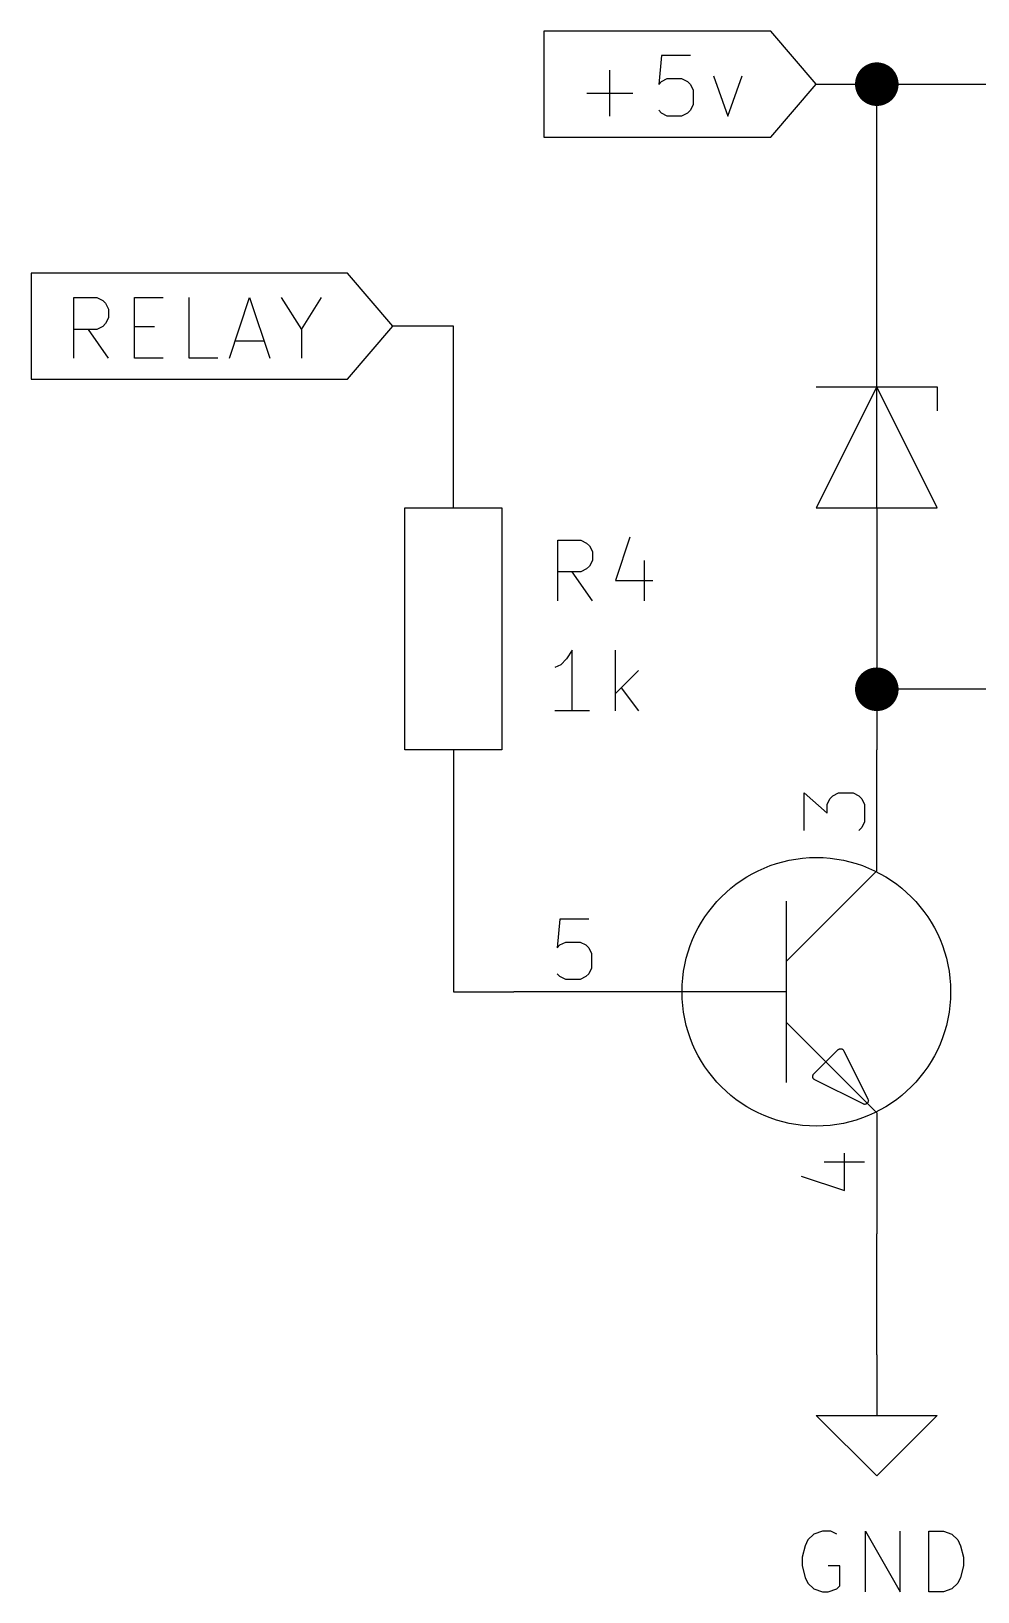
# Model space of a CAD drawing. Extents: x 0.4 to 16.1, y -11.3 to -0.4.
# Drawn here: x 4.391 to 5.173, y -7.676 to -6.386 of the extents above; entities that cross this region are included whole.
import ezdxf

# ---------------------------------------------------------------- set-up
doc = ezdxf.new("R2010")
doc.units = 0
doc.header["$MEASUREMENT"] = 0
for name, color, linetype in [('CYAN2', 4, 'CONTINUOUS'), ('GREEN3', 91, 'CONTINUOUS'), ('RED2', 1, 'CONTINUOUS'), ('RED3', 11, 'CONTINUOUS')]:
    doc.layers.add(name, color=color, linetype=linetype)

msp = doc.modelspace()

# ---------------------------------------------------------------- linework, layer by layer
at = {"layer": 'CYAN2', "linetype": 'CONTINUOUS'}
for p, q in [((4.8263, -6.8568), (4.8263, -6.8068)), ((4.8263, -6.8068), (4.8453, -6.8068)), ((4.8263, -6.8568), (4.8263, -6.8068)), ((4.8263, -6.8068), (4.8453, -6.8068)), ((4.8453, -6.8068), (4.8501, -6.8092)), ((4.8453, -6.8068), (4.8501, -6.8092)), ((4.8858, -6.8044), (4.8739, -6.8401)), ((4.8858, -6.8044), (4.8739, -6.8401)), ((4.8501, -6.8092), (4.8525, -6.8116)), ((4.8501, -6.8092), (4.8525, -6.8116)), ((4.8525, -6.8116), (4.8549, -6.8163)), ((4.8525, -6.8116), (4.8549, -6.8163)), ((4.8549, -6.8163), (4.8549, -6.8235)), ((4.8549, -6.8163), (4.8549, -6.8235)), ((4.8453, -6.833), (4.8263, -6.833)), ((4.8453, -6.833), (4.8263, -6.833)), ((4.8549, -6.8568), (4.8382, -6.833)), ((4.8549, -6.8568), (4.8382, -6.833)), ((4.8501, -6.8306), (4.8453, -6.833)), ((4.8501, -6.8306), (4.8453, -6.833)), ((4.8525, -6.8282), (4.8501, -6.8306)), ((4.8525, -6.8282), (4.8501, -6.8306)), ((4.8549, -6.8235), (4.8525, -6.8282)), ((4.8549, -6.8235), (4.8525, -6.8282)), ((4.8977, -6.8235), (4.8977, -6.8568)), ((4.8977, -6.8235), (4.8977, -6.8568)), ((4.8739, -6.8401), (4.9049, -6.8401)), ((4.8739, -6.8401), (4.9049, -6.8401)), ((4.8382, -6.8978), (4.8334, -6.9049)), ((4.8382, -6.8978), (4.8334, -6.9049)), ((4.8382, -6.9478), (4.8382, -6.8978)), ((4.8382, -6.9478), (4.8382, -6.8978)), ((4.8739, -6.9478), (4.8739, -6.8978)), ((4.8739, -6.9478), (4.8739, -6.8978)), ((4.8287, -6.9097), (4.8239, -6.9121)), ((4.8287, -6.9097), (4.8239, -6.9121)), ((4.8334, -6.9049), (4.8287, -6.9097)), ((4.8334, -6.9049), (4.8287, -6.9097)), ((4.8929, -6.9145), (4.8739, -6.9335)), ((4.8929, -6.9145), (4.8739, -6.9335)), ((4.8787, -6.9288), (4.8929, -6.9478)), ((4.8787, -6.9288), (4.8929, -6.9478)), ((4.8525, -6.9478), (4.8239, -6.9478)), ((4.8525, -6.9478), (4.8239, -6.9478)), ((5.0331, -7.6329), (5.0307, -7.6377)), ((5.0379, -7.6282), (5.0331, -7.6329)), ((5.045, -7.6258), (5.0379, -7.6282)), ((5.0521, -7.6258), (5.045, -7.6258)), ((5.0569, -7.6282), (5.0521, -7.6258)), ((5.0807, -7.6758), (5.0807, -7.6258)), ((5.0807, -7.6258), (5.1093, -7.6758)), ((5.1093, -7.6758), (5.1093, -7.6258)), ((5.1331, -7.6758), (5.1331, -7.6258)), ((5.1331, -7.6258), (5.145, -7.6258)), ((5.145, -7.6258), (5.1521, -7.6282)), ((5.1521, -7.6282), (5.1569, -7.6329)), ((5.1569, -7.6329), (5.1593, -7.6377)), ((5.0307, -7.6377), (5.0283, -7.6472)), ((5.1593, -7.6377), (5.1617, -7.6472)), ((5.0283, -7.6472), (5.0283, -7.6544)), ((5.0283, -7.6544), (5.0307, -7.6639)), ((5.0593, -7.6544), (5.0498, -7.6544)), ((5.0593, -7.671), (5.0593, -7.6544)), ((5.1617, -7.6544), (5.1593, -7.6639)), ((5.1617, -7.6472), (5.1617, -7.6544)), ((5.0307, -7.6639), (5.0331, -7.6687)), ((5.0331, -7.6687), (5.0379, -7.6734)), ((5.0569, -7.6734), (5.0593, -7.671)), ((5.1569, -7.6687), (5.1521, -7.6734)), ((5.1593, -7.6639), (5.1569, -7.6687)), ((5.0379, -7.6734), (5.045, -7.6758)), ((5.045, -7.6758), (5.0498, -7.6758)), ((5.0498, -7.6758), (5.0569, -7.6734)), ((5.145, -7.6758), (5.1331, -7.6758)), ((5.1521, -7.6734), (5.145, -7.6758))]:
    msp.add_line(p, q, dxfattribs=at)
at = {"layer": 'GREEN3', "linetype": 'CONTINUOUS'}
for p, q in [((5.04, -6.43), (5.09, -6.43)), ((5.09, -6.43), (5.54, -6.43)), ((5.09, -6.58), (5.09, -6.43)), ((4.74, -6.63), (4.69, -6.63)), ((4.74, -6.73), (4.74, -6.63)), ((5.09, -6.88), (5.09, -6.93)), ((5.19, -6.93), (5.09, -6.93)), ((5.09, -6.93), (5.09, -6.98)), ((4.74, -7.03), (4.74, -7.18)), ((4.74, -7.18), (4.79, -7.18)), ((5.09, -7.48), (5.09, -7.38))]:
    msp.add_line(p, q, dxfattribs=at)
at = {"layer": 'GREEN3', "const_width": 0.018}
for points in [[(5.081, -6.43, 1), (5.099, -6.43, 1)], [(5.081, -6.93, 1), (5.099, -6.93, 1)]]:
    msp.add_lwpolyline(points, format="xyb", close=True, dxfattribs=at)
at = {"layer": 'RED2', "linetype": 'CONTINUOUS'}
for p, q in [((5.0025, -6.3862), (4.8149, -6.3862)), ((4.8149, -6.3862), (4.8149, -6.43)), ((5.04, -6.43), (5.0025, -6.3862)), ((4.9121, -6.4064), (4.9097, -6.4302)), ((4.9359, -6.4064), (4.9121, -6.4064)), ((4.8692, -6.4564), (4.8692, -6.4183)), ((4.8149, -6.43), (4.8149, -6.4738)), ((4.9097, -6.4302), (4.9121, -6.4278)), ((4.9121, -6.4278), (4.9168, -6.4254)), ((4.9168, -6.4254), (4.9287, -6.4254)), ((4.9287, -6.4254), (4.9335, -6.4278)), ((4.9335, -6.4278), (4.9359, -6.4302)), ((4.9359, -6.4302), (4.9383, -6.4349)), ((4.9549, -6.423), (4.9668, -6.4564)), ((4.9668, -6.4564), (4.9787, -6.423)), ((5.0025, -6.4738), (5.04, -6.43)), ((4.8502, -6.4373), (4.8883, -6.4373)), ((4.9383, -6.4469), (4.9359, -6.4516)), ((4.9383, -6.4349), (4.9383, -6.4469)), ((4.9121, -6.454), (4.9097, -6.4516)), ((4.9168, -6.4564), (4.9121, -6.454)), ((4.9287, -6.4564), (4.9168, -6.4564)), ((4.9335, -6.454), (4.9287, -6.4564)), ((4.9359, -6.4516), (4.9335, -6.454)), ((4.8149, -6.4738), (5.0025, -6.4738)), ((4.6525, -6.5862), (4.3911, -6.5862)), ((4.3911, -6.5862), (4.3911, -6.63)), ((4.69, -6.63), (4.6525, -6.5862)), ((5.09, -6.68), (5.09, -6.58)), ((5.09, -6.68), (5.09, -6.58)), ((4.4264, -6.6564), (4.4264, -6.6064)), ((4.4264, -6.6064), (4.4454, -6.6064)), ((4.4454, -6.6064), (4.4502, -6.6088)), ((4.4502, -6.6088), (4.4526, -6.6111)), ((4.4526, -6.6111), (4.4549, -6.6159)), ((4.4764, -6.6564), (4.4764, -6.6064)), ((4.4764, -6.6064), (4.5002, -6.6064)), ((4.5216, -6.6564), (4.5216, -6.6064)), ((4.5549, -6.6564), (4.5716, -6.6064)), ((4.5716, -6.6064), (4.5883, -6.6564)), ((4.5978, -6.6064), (4.6145, -6.6326)), ((4.6145, -6.6326), (4.6311, -6.6064)), ((4.4526, -6.6278), (4.4502, -6.6302)), ((4.4549, -6.623), (4.4526, -6.6278)), ((4.4549, -6.6159), (4.4549, -6.623)), ((4.3911, -6.63), (4.3911, -6.6738)), ((4.4454, -6.6326), (4.4264, -6.6326)), ((4.4549, -6.6564), (4.4383, -6.6326)), ((4.4502, -6.6302), (4.4454, -6.6326)), ((4.4764, -6.6302), (4.493, -6.6302)), ((4.6145, -6.6326), (4.6145, -6.6564)), ((4.6525, -6.6738), (4.69, -6.63)), ((4.5597, -6.6421), (4.5835, -6.6421)), ((4.5002, -6.6564), (4.4764, -6.6564)), ((4.5454, -6.6564), (4.5216, -6.6564)), ((4.3911, -6.6738), (4.6525, -6.6738)), ((5.04, -6.68), (5.14, -6.68)), ((5.09, -6.68), (5.04, -6.78)), ((5.09, -6.78), (5.09, -6.68)), ((5.14, -6.78), (5.09, -6.68)), ((5.14, -6.68), (5.14, -6.7)), ((4.74, -6.78), (4.74, -6.73)), ((4.74, -6.78), (4.74, -6.73)), ((4.7, -6.98), (4.7, -6.78)), ((4.7, -6.78), (4.78, -6.78)), ((4.78, -6.78), (4.78, -6.98)), ((5.04, -6.78), (5.14, -6.78)), ((5.09, -6.78), (5.09, -6.88)), ((5.09, -6.78), (5.09, -6.88)), ((4.78, -6.98), (4.7, -6.98)), ((4.74, -6.98), (4.74, -7.03)), ((4.74, -6.98), (4.74, -7.03)), ((5.09, -7.08), (5.09, -6.98)), ((5.09, -7.08), (5.09, -6.98)), ((5.015, -7.155), (5.09, -7.08)), ((5.015, -7.105), (5.015, -7.255)), ((4.89, -7.18), (4.79, -7.18)), ((4.89, -7.18), (4.79, -7.18)), ((5.015, -7.18), (4.89, -7.18)), ((5.015, -7.205), (5.09, -7.28)), ((5.0379, -7.2479), (5.0579, -7.2279)), ((5.0579, -7.2279), (5.0581, -7.2277)), ((5.0581, -7.2277), (5.0582, -7.2276)), ((5.0582, -7.2276), (5.0583, -7.2275)), ((5.0582, -7.2276), (5.0582, -7.2276)), ((5.0583, -7.2275), (5.0588, -7.2273)), ((5.0588, -7.2273), (5.0592, -7.2271)), ((5.0592, -7.2271), (5.0593, -7.2271)), ((5.0593, -7.2271), (5.0594, -7.2271)), ((5.0594, -7.2271), (5.0599, -7.2271)), ((5.0599, -7.2271), (5.0604, -7.227)), ((5.0604, -7.227), (5.0605, -7.2271)), ((5.0605, -7.2271), (5.0606, -7.2271)), ((5.0606, -7.2271), (5.061, -7.2272)), ((5.061, -7.2272), (5.0615, -7.2274)), ((5.0615, -7.2274), (5.0616, -7.2275)), ((5.0616, -7.2275), (5.0617, -7.2275)), ((5.0617, -7.2275), (5.062, -7.2278)), ((5.062, -7.2278), (5.0624, -7.2282)), ((5.0624, -7.2282), (5.0625, -7.2283)), ((5.0625, -7.2283), (5.0625, -7.2283)), ((5.0625, -7.2283), (5.0625, -7.2284)), ((5.0625, -7.2284), (5.0627, -7.2287)), ((5.0627, -7.2287), (5.0827, -7.2687)), ((5.037, -7.2504), (5.0371, -7.2499)), ((5.0371, -7.2505), (5.037, -7.2504)), ((5.0371, -7.2492), (5.0373, -7.2488)), ((5.0371, -7.2493), (5.0371, -7.2492)), ((5.0371, -7.2494), (5.0371, -7.2493)), ((5.0371, -7.2499), (5.0371, -7.2494)), ((5.0371, -7.2506), (5.0371, -7.2505)), ((5.0372, -7.251), (5.0371, -7.2506)), ((5.0374, -7.2515), (5.0372, -7.251)), ((5.0373, -7.2488), (5.0375, -7.2483)), ((5.0375, -7.2516), (5.0374, -7.2515)), ((5.0375, -7.2483), (5.0376, -7.2482)), ((5.0375, -7.2517), (5.0375, -7.2516)), ((5.0378, -7.252), (5.0375, -7.2517)), ((5.0376, -7.2482), (5.0377, -7.2481)), ((5.0376, -7.2482), (5.0376, -7.2482)), ((5.0377, -7.2481), (5.0379, -7.2479)), ((5.0382, -7.2524), (5.0378, -7.252)), ((5.0383, -7.2524), (5.0382, -7.2524)), ((5.0383, -7.2525), (5.0383, -7.2524)), ((5.0384, -7.2525), (5.0383, -7.2525)), ((5.0387, -7.2527), (5.0384, -7.2525)), ((5.0787, -7.2727), (5.0387, -7.2527)), ((5.0792, -7.2729), (5.0787, -7.2727)), ((5.0794, -7.2729), (5.0792, -7.2729)), ((5.0796, -7.273), (5.0794, -7.2729)), ((5.08, -7.2729), (5.0796, -7.273)), ((5.0804, -7.273), (5.08, -7.2729)), ((5.0806, -7.2729), (5.0804, -7.273)), ((5.0808, -7.2729), (5.0806, -7.2729)), ((5.0811, -7.2727), (5.0808, -7.2729)), ((5.0815, -7.2726), (5.0811, -7.2727)), ((5.0817, -7.2725), (5.0815, -7.2726)), ((5.0818, -7.2724), (5.0817, -7.2725)), ((5.0821, -7.2721), (5.0818, -7.2724)), ((5.0824, -7.2718), (5.0821, -7.2721)), ((5.0825, -7.2717), (5.0824, -7.2718)), ((5.0826, -7.2715), (5.0825, -7.2717)), ((5.0827, -7.2711), (5.0826, -7.2715)), ((5.0827, -7.2687), (5.0829, -7.2692)), ((5.0829, -7.2708), (5.0827, -7.2711)), ((5.0829, -7.2692), (5.0829, -7.2694)), ((5.0829, -7.2694), (5.083, -7.2696)), ((5.083, -7.2696), (5.0829, -7.27)), ((5.0829, -7.27), (5.083, -7.2704)), ((5.083, -7.2704), (5.0829, -7.2706)), ((5.0829, -7.2706), (5.0829, -7.2708)), ((5.09, -7.28), (5.09, -7.38)), ((5.09, -7.28), (5.09, -7.38)), ((5.09, -7.48), (5.09, -7.53)), ((5.09, -7.58), (5.04, -7.53)), ((5.04, -7.53), (5.09, -7.53)), ((5.09, -7.53), (5.14, -7.53)), ((5.14, -7.53), (5.09, -7.58))]:
    msp.add_line(p, q, dxfattribs=at)
at = {"layer": 'RED2'}
msp.add_circle((5.04, -7.18), 0.111, dxfattribs=at)
at = {"layer": 'RED3', "linetype": 'CONTINUOUS'}
for p, q in [((5.0299, -7.0467), (5.0299, -7.0157)), ((5.0299, -7.0157), (5.0489, -7.0324)), ((5.0299, -7.0467), (5.0299, -7.0157)), ((5.0299, -7.0157), (5.0489, -7.0324)), ((5.0489, -7.0252), (5.0513, -7.0205)), ((5.0489, -7.0252), (5.0513, -7.0205)), ((5.0489, -7.0324), (5.0489, -7.0252)), ((5.0489, -7.0324), (5.0489, -7.0252)), ((5.0513, -7.0205), (5.0537, -7.0181)), ((5.0513, -7.0205), (5.0537, -7.0181)), ((5.0537, -7.0181), (5.0584, -7.0157)), ((5.0537, -7.0181), (5.0584, -7.0157)), ((5.0584, -7.0157), (5.0704, -7.0157)), ((5.0584, -7.0157), (5.0704, -7.0157)), ((5.0704, -7.0157), (5.0751, -7.0181)), ((5.0704, -7.0157), (5.0751, -7.0181)), ((5.0751, -7.0181), (5.0775, -7.0205)), ((5.0751, -7.0181), (5.0775, -7.0205)), ((5.0775, -7.0205), (5.0799, -7.0252)), ((5.0775, -7.0205), (5.0799, -7.0252)), ((5.0799, -7.0252), (5.0799, -7.0395)), ((5.0799, -7.0252), (5.0799, -7.0395)), ((5.0799, -7.0395), (5.0775, -7.0443)), ((5.0799, -7.0395), (5.0775, -7.0443)), ((5.0775, -7.0443), (5.0751, -7.0467)), ((5.0775, -7.0443), (5.0751, -7.0467)), ((4.8281, -7.1199), (4.8257, -7.1437)), ((4.8281, -7.1199), (4.8257, -7.1437)), ((4.8519, -7.1199), (4.8281, -7.1199)), ((4.8519, -7.1199), (4.8281, -7.1199)), ((4.8257, -7.1437), (4.8281, -7.1413)), ((4.8257, -7.1437), (4.8281, -7.1413)), ((4.8281, -7.1413), (4.8329, -7.1389)), ((4.8281, -7.1413), (4.8329, -7.1389)), ((4.8329, -7.1389), (4.8448, -7.1389)), ((4.8329, -7.1389), (4.8448, -7.1389)), ((4.8448, -7.1389), (4.8495, -7.1413)), ((4.8448, -7.1389), (4.8495, -7.1413)), ((4.8495, -7.1413), (4.8519, -7.1437)), ((4.8495, -7.1413), (4.8519, -7.1437)), ((4.8519, -7.1437), (4.8543, -7.1484)), ((4.8519, -7.1437), (4.8543, -7.1484)), ((4.8543, -7.1484), (4.8543, -7.1604)), ((4.8543, -7.1484), (4.8543, -7.1604)), ((4.8281, -7.1675), (4.8257, -7.1651)), ((4.8281, -7.1675), (4.8257, -7.1651)), ((4.8329, -7.1699), (4.8281, -7.1675)), ((4.8329, -7.1699), (4.8281, -7.1675)), ((4.8448, -7.1699), (4.8329, -7.1699)), ((4.8448, -7.1699), (4.8329, -7.1699)), ((4.8495, -7.1675), (4.8448, -7.1699)), ((4.8495, -7.1675), (4.8448, -7.1699)), ((4.8519, -7.1651), (4.8495, -7.1675)), ((4.8519, -7.1651), (4.8495, -7.1675)), ((4.8543, -7.1604), (4.8519, -7.1651)), ((4.8543, -7.1604), (4.8519, -7.1651)), ((5.0465, -7.3205), (5.0799, -7.3205)), ((5.0465, -7.3205), (5.0799, -7.3205)), ((5.0632, -7.3443), (5.0632, -7.3133)), ((5.0632, -7.3443), (5.0632, -7.3133)), ((5.0275, -7.3324), (5.0632, -7.3443)), ((5.0275, -7.3324), (5.0632, -7.3443))]:
    msp.add_line(p, q, dxfattribs=at)

doc.saveas('drawing.dxf')
